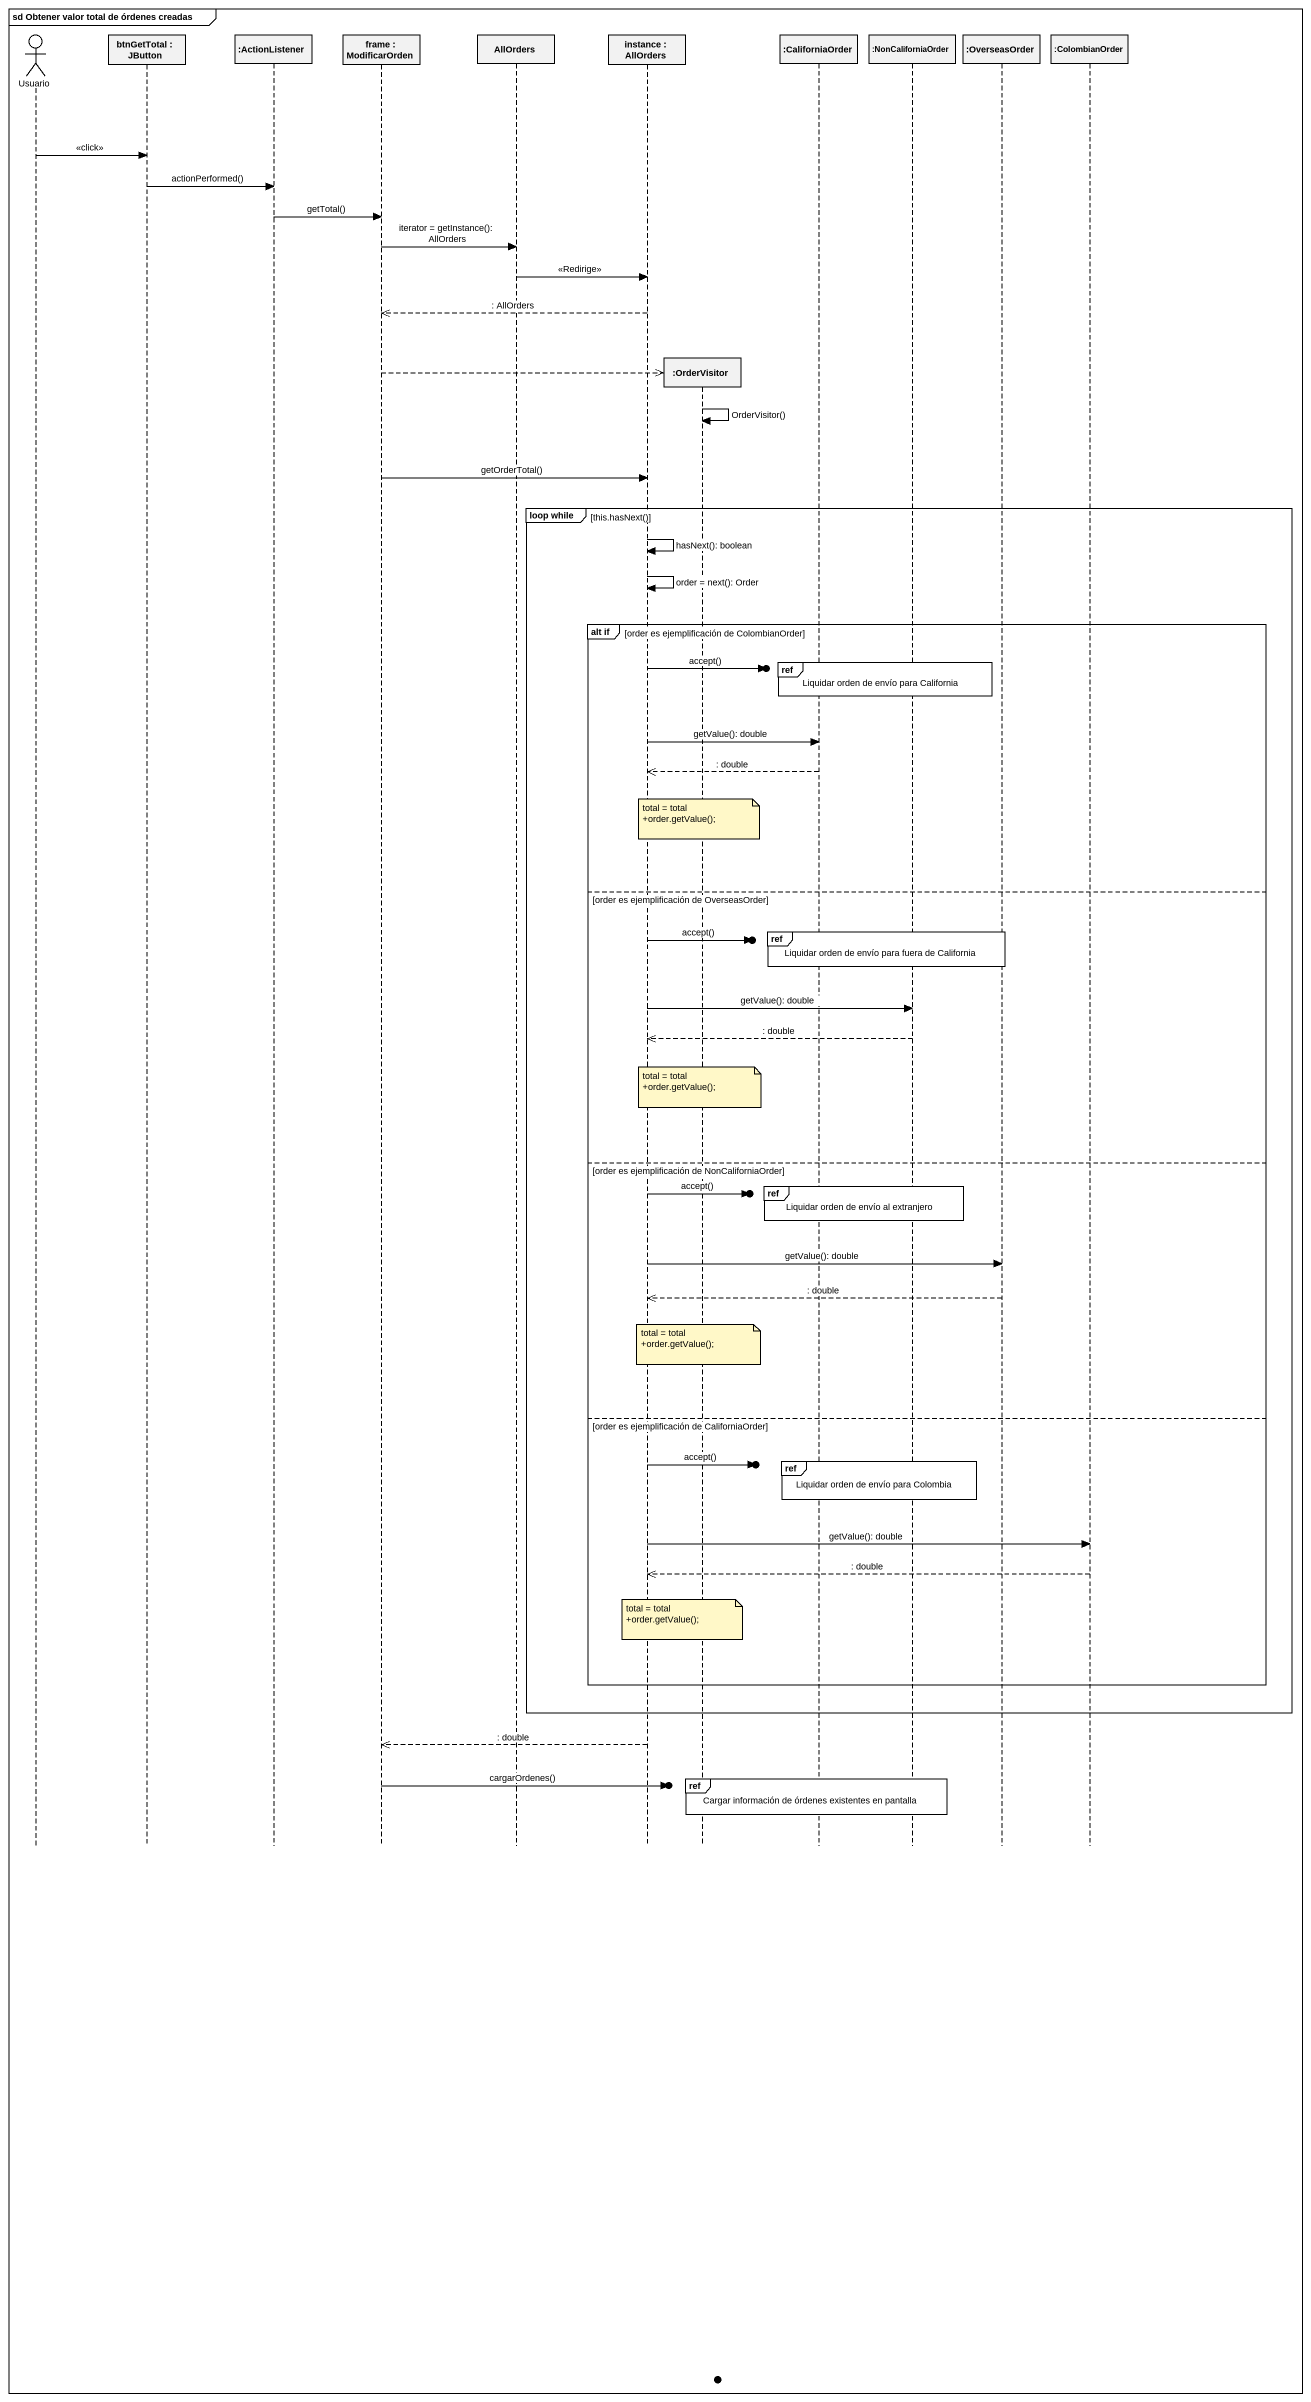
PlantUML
@startuml
mainframe sd Obtener valor total de órdenes creadas
hide footbox
actor Usuario
participant "btnGetTotal : JButton" as btnGetTotal
participant ":ActionListener" as ActionListener
participant "frame : ModificarOrden" as frame_
participant AllOrders
participant "instance : AllOrders" as instance
participant ":OrderVisitor" as OrderVisitor
participant ":CaliforniaOrder" as CaliforniaOrder
participant ":NonCaliforniaOrder" as NonCaliforniaOrder
participant ":OverseasOrder" as OverseasOrder
participant ":ColombianOrder" as ColombianOrder

Usuario -> btnGetTotal : <<click>>
btnGetTotal -> ActionListener : actionPerformed()
ActionListener -> frame_ : getTotal()
frame_ -> AllOrders : iterator = getInstance(): AllOrders
AllOrders -> instance : <<Redirige>>
instance -->> frame_ : : AllOrders
frame_ -->> OrderVisitor **
OrderVisitor -> OrderVisitor : OrderVisitor()
frame_ -> instance : getOrderTotal()
group loop while [this.hasNext()]
  instance -> instance : hasNext(): boolean
  instance -> instance : order = next(): Order
  group alt if [order es ejemplificación de ColombianOrder]
    ref over CaliforniaOrder, NonCaliforniaOrder : Liquidar orden de envío para California
    instance ->o] : accept()
    instance -> CaliforniaOrder : getValue(): double
    CaliforniaOrder -->> instance : : double
    note over OrderVisitor : total = total +order.getValue();
  else order es ejemplificación de OverseasOrder
    ref over CaliforniaOrder, NonCaliforniaOrder, OverseasOrder : Liquidar orden de envío para fuera de California
    instance ->o] : accept()
    instance -> NonCaliforniaOrder : getValue(): double
    NonCaliforniaOrder -->> instance : : double
    note over OrderVisitor : total = total +order.getValue();
  else order es ejemplificación de NonCaliforniaOrder
    ref over CaliforniaOrder, NonCaliforniaOrder : Liquidar orden de envío al extranjero
    instance ->o] : accept()
    instance -> OverseasOrder : getValue(): double
    OverseasOrder -->> instance : : double
    note over OrderVisitor : total = total +order.getValue();
  else order es ejemplificación de CaliforniaOrder
    ref over CaliforniaOrder, NonCaliforniaOrder : Liquidar orden de envío para Colombia
    instance ->o] : accept()
    instance -> ColombianOrder : getValue(): double
    ColombianOrder -->> instance : : double
    note over OrderVisitor : total = total +order.getValue();
  end
end
instance -->> frame_ : : double
ref over OrderVisitor, CaliforniaOrder, NonCaliforniaOrder : Cargar información de órdenes existentes en pantalla
frame_ ->o] : cargarOrdenes()
@enduml
